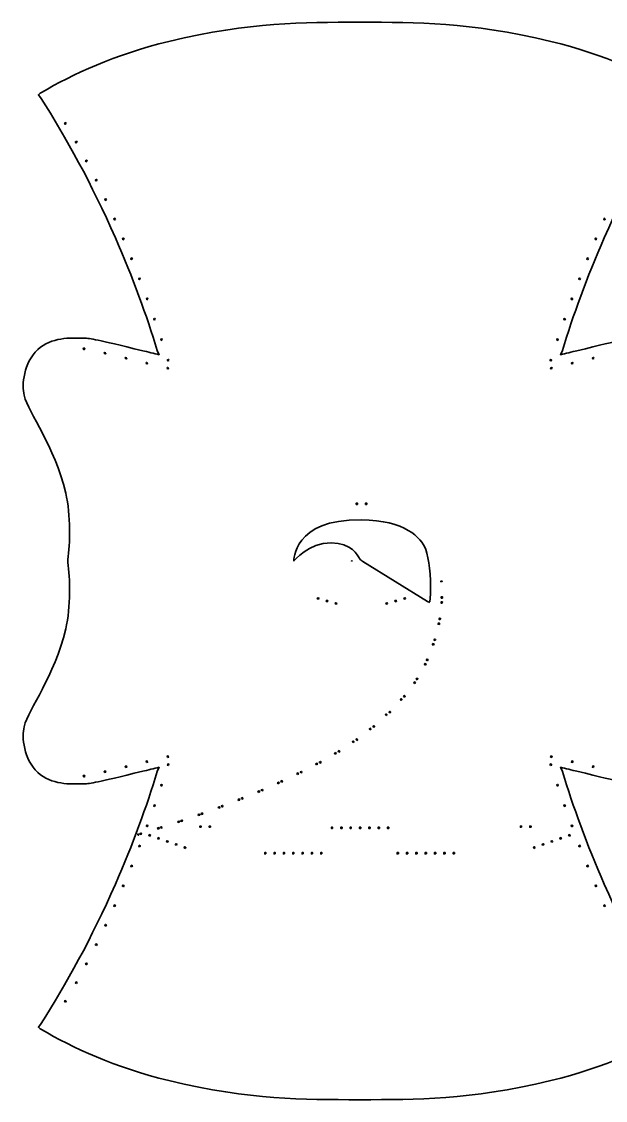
# Model space of a CAD drawing. Header units: millimetres. Extents: x -71 to 1018, y -417 to 55.
# Drawn here: x 507.8 to 761.4, y -413.5 to 55 of the extents above; entities that cross this region are included whole.
import ezdxf

# ---------------------------------------------------------------- set-up
doc = ezdxf.new("R2010")
doc.units = ezdxf.units.MM
doc.header["$MEASUREMENT"] = 0
doc.layers.add('縫線連接點', color=7, linetype='Continuous', lineweight=0)

# ---------------------------------------------------------------- blocks, each defined once
blk = doc.blocks.new('Block_17')
at = {"layer": '縫線連接點', "color": 18, "lineweight": 35, "true_color": 0x000000}
blk.add_lwpolyline([(558.36, -298.31), (558.21, -297.81), (558.46, -297.73), (558.61, -298.24)], close=True, dxfattribs=at)
blk = doc.blocks.new('Block_18')
at = {"layer": '縫線連接點', "color": 18, "lineweight": 35, "true_color": 0x000000}
for points in [[(690.52, -197.56), (690.52, -197.56), (689.99, -197.53), (689.99, -197.53), (689.99, -197.53), (690.02, -197.01), (690.02, -197.01), (690.02, -197.01), (690.55, -197.04), (690.55, -197.04), (690.55, -197.04), (690.52, -197.56), (690.52, -197.56)], [(689.24, -206.8), (689.24, -206.8), (688.72, -206.69), (688.72, -206.69), (688.76, -206.52), (688.79, -206.35), (688.83, -206.18), (688.83, -206.18), (689.35, -206.29), (689.35, -206.29), (689.31, -206.46), (689.28, -206.63), (689.24, -206.8)], [(686.75, -215.79), (686.75, -215.79), (686.25, -215.61), (686.25, -215.61), (686.3, -215.45), (686.36, -215.28), (686.41, -215.12), (686.41, -215.12), (686.92, -215.28), (686.92, -215.28), (686.86, -215.45), (686.8, -215.62), (686.75, -215.79)], [(683.21, -224.41), (683.21, -224.41), (682.74, -224.18), (682.74, -224.18), (682.81, -224.02), (682.89, -223.86), (682.96, -223.71), (682.96, -223.71), (683.44, -223.93), (683.44, -223.93), (683.36, -224.09), (683.29, -224.25), (683.21, -224.41)], [(678.52, -232.47), (678.52, -232.47), (678.08, -232.16), (678.08, -232.16), (678.18, -232.02), (678.28, -231.88), (678.38, -231.73), (678.38, -231.73), (678.82, -232.03), (678.82, -232.03), (678.72, -232.17), (678.62, -232.32), (678.52, -232.47)], [(672.71, -239.75), (672.71, -239.75), (672.32, -239.4), (672.32, -239.4), (672.43, -239.27), (672.55, -239.14), (672.67, -239.01), (672.67, -239.01), (673.06, -239.36), (673.06, -239.36), (672.94, -239.49), (672.83, -239.62), (672.71, -239.75)], [(666.16, -246.37), (666.16, -246.37), (665.8, -245.98), (665.8, -245.98), (665.8, -245.98), (666.18, -245.63), (666.18, -245.63), (666.18, -245.63), (666.54, -246.01), (666.54, -246.01), (666.54, -246.01), (666.16, -246.37), (666.16, -246.37)], [(659.18, -252.52), (659.18, -252.52), (658.84, -252.11), (658.84, -252.11), (658.84, -252.11), (659.25, -251.78), (659.25, -251.78), (659.25, -251.78), (659.58, -252.19), (659.58, -252.19), (659.58, -252.19), (659.18, -252.52), (659.18, -252.52)], [(651.74, -258.11), (651.74, -258.11), (651.44, -257.68), (651.44, -257.68), (651.44, -257.68), (651.87, -257.38), (651.87, -257.38), (651.87, -257.38), (652.17, -257.81), (652.17, -257.81), (652.17, -257.81), (651.74, -258.11), (651.74, -258.11)], [(643.92, -263.15), (643.92, -263.15), (643.65, -262.7), (643.65, -262.7), (643.65, -262.7), (644.09, -262.43), (644.09, -262.43), (644.09, -262.43), (644.37, -262.88), (644.37, -262.88), (644.37, -262.88), (643.92, -263.15), (643.92, -263.15)], [(627.56, -272), (627.56, -272), (627.33, -271.53), (627.33, -271.53), (627.33, -271.53), (627.8, -271.29), (627.8, -271.29), (627.8, -271.29), (628.04, -271.77), (628.04, -271.77), (628.04, -271.77), (627.56, -272), (627.56, -272)], [(635.83, -267.75), (635.83, -267.75), (635.58, -267.29), (635.58, -267.29), (635.58, -267.29), (636.05, -267.04), (636.05, -267.04), (636.05, -267.04), (636.3, -267.5), (636.3, -267.5), (636.3, -267.5), (635.83, -267.75), (635.83, -267.75)], [(619.16, -275.97), (619.16, -275.97), (618.94, -275.49), (618.94, -275.49), (618.94, -275.49), (619.42, -275.27), (619.42, -275.27), (619.42, -275.27), (619.63, -275.75), (619.63, -275.75), (619.63, -275.75), (619.16, -275.97), (619.16, -275.97)], [(610.64, -279.71), (610.64, -279.71), (610.44, -279.22), (610.44, -279.22), (610.44, -279.22), (610.92, -279.01), (610.92, -279.01), (610.92, -279.01), (611.13, -279.5), (611.13, -279.5), (611.13, -279.5), (610.64, -279.71), (610.64, -279.71)], [(602.05, -283.25), (602.05, -283.25), (601.85, -282.76), (601.85, -282.76), (601.85, -282.76), (602.34, -282.56), (602.34, -282.56), (602.34, -282.56), (602.54, -283.05), (602.54, -283.05), (602.54, -283.05), (602.05, -283.25), (602.05, -283.25)], [(584.64, -289.79), (584.64, -289.79), (584.47, -289.29), (584.47, -289.29), (584.47, -289.29), (584.96, -289.12), (584.96, -289.12), (584.96, -289.12), (585.14, -289.62), (585.14, -289.62), (585.14, -289.62), (584.64, -289.79), (584.64, -289.79)], [(593.38, -286.61), (593.38, -286.61), (593.19, -286.12), (593.19, -286.12), (593.19, -286.12), (593.69, -285.93), (593.69, -285.93), (593.69, -285.93), (593.87, -286.43), (593.87, -286.43), (593.87, -286.43), (593.38, -286.61), (593.38, -286.61)], [(567, -295.67), (567, -295.67), (566.84, -295.17), (566.84, -295.17), (566.84, -295.17), (567.35, -295.01), (567.35, -295.01), (567.35, -295.01), (567.5, -295.52), (567.5, -295.52), (567.5, -295.52), (567, -295.67), (567, -295.67)], [(575.85, -292.81), (575.85, -292.81), (575.68, -292.31), (575.68, -292.31), (575.68, -292.31), (576.18, -292.14), (576.18, -292.14), (576.18, -292.14), (576.35, -292.64), (576.35, -292.64), (576.35, -292.64), (575.85, -292.81), (575.85, -292.81)]]:
    blk.add_open_spline(points, degree=3, knots=[0, 0, 0, 0, 1, 1, 1, 2, 2, 2, 3, 3, 3, 4, 4, 4, 4], dxfattribs=at)
blk = doc.blocks.new('Block_19')
at = {"layer": '縫線連接點', "color": 18, "lineweight": 35, "true_color": 0x000000}
blk.add_lwpolyline([(689.91, -188.25), (689.89, -187.98), (690.42, -187.94), (690.44, -188.21)], close=True, dxfattribs=at)
blk = doc.blocks.new('Block_16')
at = {"layer": '縫線連接點'}
for name in ['Block_19', 'Block_18', 'Block_17']:
    blk.add_blockref(name, (0, 0), dxfattribs=at)

msp = doc.modelspace()

# ---------------------------------------------------------------- linework, layer by layer
at = {"layer": '縫線連接點', "color": 18, "lineweight": 35, "true_color": 0x000000}
for points in [[(651.34, -179.25), (651.34, -179.24), (651.22, -179.24), (651.1, -179.24), (651.1, -179.25)], [(651.34, -179.24), (651.34, -179.24), (651.22, -179.24), (651.1, -179.24), (651.1, -179.24)], [(685.03, -196.88)], [(561.83, -286.61)]]:
    msp.add_lwpolyline(points, dxfattribs=at)
for points, knots in [([(781.48, -179.9), (780.67, -186.47), (780.14, -199.04), (782.46, -208.75), (787.46, -229.76), (798.44, -242.93), (800.52, -251.18), (801.64, -255.64), (800.77, -265.34), (794.59, -271.09), (788.81, -276.46), (780.35, -276.18), (774.53, -275.99), (771.56, -275.89), (769.68, -275.51), (749.03, -270.55), (746.92, -270.04), (743.98, -269.33), (741.91, -268.83), (741.91, -268.83), (742.69, -270.68), (742.69, -270.68), (747.33, -285.76), (753.26, -302.21), (760.89, -319.58), (771.17, -342.99), (782.4, -363.18), (793.14, -380.12), (793.14, -380.12), (794.3, -381.66), (794.3, -381.66), (794.3, -381.66), (794.09, -381.86), (794.09, -381.86), (793.74, -382.19), (793.36, -382.48), (792.94, -382.72), (779.73, -390.39), (761.12, -399.24), (737.66, -404.81), (701.22, -413.46), (680.19, -413.13), (654.8, -413.13), (654.8, -413.13), (654.6, -413.13), (654.6, -413.13), (629.21, -413.13), (608.17, -413.46), (571.73, -404.81), (548.27, -399.24), (529.66, -390.39), (516.45, -382.72), (516.04, -382.48), (515.65, -382.19), (515.31, -381.86), (515.31, -381.86), (515.1, -381.66), (515.1, -381.66), (515.1, -381.66), (516.25, -380.12), (516.25, -380.12), (526.99, -363.18), (538.22, -342.99), (548.51, -319.58), (556.13, -302.21), (562.06, -285.76), (566.7, -270.68), (566.7, -270.68), (567.49, -268.83), (567.49, -268.83), (565.41, -269.33), (562.47, -270.04), (560.36, -270.55), (539.71, -275.51), (537.84, -275.89), (534.86, -275.99), (529.04, -276.18), (520.58, -276.46), (514.8, -271.09), (508.62, -265.34), (507.75, -255.64), (508.88, -251.18), (510.95, -242.93), (521.94, -229.76), (526.94, -208.75), (529.25, -199.04), (528.72, -186.47), (527.92, -179.9), (527.92, -179.9), (527.92, -178.59), (527.92, -178.59), (528.72, -172.02), (529.25, -159.45), (526.94, -149.74), (521.94, -128.73), (510.95, -115.56), (508.88, -107.31), (507.75, -102.84), (508.62, -93.14), (514.8, -87.4), (520.58, -82.03), (529.04, -82.31), (534.86, -82.5), (537.84, -82.6), (539.71, -82.97), (560.36, -87.94), (562.47, -88.45), (565.41, -89.15), (567.49, -89.66), (567.49, -89.66), (566.7, -87.81), (566.7, -87.81), (562.06, -72.73), (556.13, -56.27), (548.51, -38.91), (538.22, -15.49), (526.99, 4.69), (516.25, 21.64), (516.25, 21.64), (515.1, 23.18), (515.1, 23.18), (515.1, 23.18), (515.31, 23.37), (515.31, 23.37), (515.65, 23.7), (516.04, 23.99), (516.45, 24.23), (529.66, 31.9), (548.27, 40.75), (571.73, 46.32), (608.17, 54.97), (629.21, 54.65), (654.6, 54.65), (654.6, 54.65), (654.8, 54.65), (654.8, 54.65), (680.19, 54.65), (701.22, 54.97), (737.66, 46.32), (761.12, 40.75), (779.73, 31.9), (792.94, 24.23), (793.36, 23.99), (793.74, 23.7), (794.09, 23.37), (794.09, 23.37), (794.3, 23.18), (794.3, 23.18), (794.3, 23.18), (793.14, 21.64), (793.14, 21.64), (782.4, 4.69), (771.17, -15.49), (760.89, -38.91), (753.26, -56.27), (747.33, -72.73), (742.69, -87.81), (742.69, -87.81), (741.91, -89.66), (741.91, -89.66), (743.98, -89.15), (746.92, -88.45), (749.03, -87.94), (769.68, -82.97), (771.56, -82.6), (774.53, -82.5), (780.35, -82.31), (788.81, -82.03), (794.59, -87.4), (800.77, -93.14), (801.64, -102.84), (800.52, -107.31), (798.44, -115.56), (787.46, -128.73), (782.46, -149.74), (780.14, -159.45), (780.67, -172.02), (781.48, -178.59), (781.48, -178.59), (781.48, -179.9), (781.48, -179.9)], [0, 0, 0, 0, 1, 1, 1, 2, 2, 2, 3, 3, 3, 4, 4, 4, 5, 5, 5, 6, 6, 6, 7, 7, 7, 8, 8, 8, 9, 9, 9, 10, 10, 10, 11, 11, 11, 12, 12, 12, 13, 13, 13, 14, 14, 14, 15, 15, 15, 16, 16, 16, 17, 17, 17, 18, 18, 18, 19, 19, 19, 20, 20, 20, 21, 21, 21, 22, 22, 22, 23, 23, 23, 24, 24, 24, 25, 25, 25, 26, 26, 26, 27, 27, 27, 28, 28, 28, 29, 29, 29, 30, 30, 30, 31, 31, 31, 32, 32, 32, 33, 33, 33, 34, 34, 34, 35, 35, 35, 36, 36, 36, 37, 37, 37, 38, 38, 38, 39, 39, 39, 40, 40, 40, 41, 41, 41, 42, 42, 42, 43, 43, 43, 44, 44, 44, 45, 45, 45, 46, 46, 46, 47, 47, 47, 48, 48, 48, 49, 49, 49, 50, 50, 50, 51, 51, 51, 52, 52, 52, 53, 53, 53, 54, 54, 54, 55, 55, 55, 56, 56, 56, 57, 57, 57, 58, 58, 58, 59, 59, 59, 60, 60, 60, 60]), ([(527.15, 10.67), (527.15, 10.67), (526.69, 10.4), (526.69, 10.4), (526.69, 10.4), (526.42, 10.85), (526.42, 10.85), (526.42, 10.85), (526.87, 11.13), (526.87, 11.13), (526.87, 11.13), (527.15, 10.67), (527.15, 10.67)], [0, 0, 0, 0, 1, 1, 1, 2, 2, 2, 3, 3, 3, 4, 4, 4, 4]), ([(531.84, 2.56), (531.84, 2.56), (531.38, 2.3), (531.38, 2.3), (531.38, 2.3), (531.12, 2.76), (531.12, 2.76), (531.12, 2.76), (531.58, 3.02), (531.58, 3.02), (531.58, 3.02), (531.84, 2.56), (531.84, 2.56)], [0, 0, 0, 0, 1, 1, 1, 2, 2, 2, 3, 3, 3, 4, 4, 4, 4]), ([(536.3, -5.67), (536.3, -5.67), (535.83, -5.92), (535.83, -5.92), (535.83, -5.92), (535.58, -5.45), (535.58, -5.45), (535.58, -5.45), (536.05, -5.2), (536.05, -5.2), (536.05, -5.2), (536.3, -5.67), (536.3, -5.67)], [0, 0, 0, 0, 1, 1, 1, 2, 2, 2, 3, 3, 3, 4, 4, 4, 4]), ([(540.55, -14), (540.55, -14), (540.08, -14.24), (540.08, -14.24), (540.08, -14.24), (539.84, -13.77), (539.84, -13.77), (539.84, -13.77), (540.32, -13.53), (540.32, -13.53), (540.32, -13.53), (540.55, -14), (540.55, -14)], [0, 0, 0, 0, 1, 1, 1, 2, 2, 2, 3, 3, 3, 4, 4, 4, 4]), ([(544.63, -22.43), (544.63, -22.43), (544.15, -22.66), (544.15, -22.66), (544.15, -22.66), (543.92, -22.18), (543.92, -22.18), (543.92, -22.18), (544.4, -21.95), (544.4, -21.95), (544.4, -21.95), (544.63, -22.43), (544.63, -22.43)], [0, 0, 0, 0, 1, 1, 1, 2, 2, 2, 3, 3, 3, 4, 4, 4, 4]), ([(548.53, -30.94), (548.53, -30.94), (548.05, -31.16), (548.05, -31.16), (548.05, -31.16), (547.83, -30.68), (547.83, -30.68), (547.83, -30.68), (548.31, -30.46), (548.31, -30.46), (548.31, -30.46), (548.53, -30.94), (548.53, -30.94)], [0, 0, 0, 0, 1, 1, 1, 2, 2, 2, 3, 3, 3, 4, 4, 4, 4]), ([(761.32, -30.68), (761.32, -30.68), (761.1, -31.16), (761.1, -31.16), (761.1, -31.16), (760.62, -30.94), (760.62, -30.94), (760.62, -30.94), (760.83, -30.46), (760.83, -30.46), (760.83, -30.46), (761.32, -30.68), (761.32, -30.68)], [0, 0, 0, 0, 1, 1, 1, 2, 2, 2, 3, 3, 3, 4, 4, 4, 4]), ([(552.28, -39.52), (552.28, -39.52), (551.79, -39.73), (551.79, -39.73), (551.79, -39.73), (551.58, -39.24), (551.58, -39.24), (551.58, -39.24), (552.07, -39.03), (552.07, -39.03), (552.07, -39.03), (552.28, -39.52), (552.28, -39.52)], [0, 0, 0, 0, 1, 1, 1, 2, 2, 2, 3, 3, 3, 4, 4, 4, 4]), ([(757.56, -39.24), (757.56, -39.24), (757.36, -39.73), (757.36, -39.73), (757.36, -39.73), (756.87, -39.52), (756.87, -39.52), (756.87, -39.52), (757.08, -39.03), (757.08, -39.03), (757.08, -39.03), (757.56, -39.24), (757.56, -39.24)], [0, 0, 0, 0, 1, 1, 1, 2, 2, 2, 3, 3, 3, 4, 4, 4, 4]), ([(555.88, -48.16), (555.88, -48.16), (555.39, -48.36), (555.39, -48.36), (555.39, -48.36), (555.19, -47.87), (555.19, -47.87), (555.19, -47.87), (555.68, -47.67), (555.68, -47.67), (555.68, -47.67), (555.88, -48.16), (555.88, -48.16)], [0, 0, 0, 0, 1, 1, 1, 2, 2, 2, 3, 3, 3, 4, 4, 4, 4]), ([(753.96, -47.87), (753.96, -47.87), (753.76, -48.36), (753.76, -48.36), (753.76, -48.36), (753.27, -48.16), (753.27, -48.16), (753.27, -48.16), (753.47, -47.67), (753.47, -47.67), (753.47, -47.67), (753.96, -47.87), (753.96, -47.87)], [0, 0, 0, 0, 1, 1, 1, 2, 2, 2, 3, 3, 3, 4, 4, 4, 4]), ([(559.34, -56.86), (559.34, -56.86), (558.84, -57.05), (558.84, -57.05), (558.84, -57.05), (558.65, -56.56), (558.65, -56.56), (558.65, -56.56), (559.14, -56.37), (559.14, -56.37), (559.14, -56.37), (559.34, -56.86), (559.34, -56.86)], [0, 0, 0, 0, 1, 1, 1, 2, 2, 2, 3, 3, 3, 4, 4, 4, 4]), ([(750.49, -56.56), (750.49, -56.56), (750.3, -57.05), (750.3, -57.05), (750.3, -57.05), (749.81, -56.86), (749.81, -56.86), (749.81, -56.86), (750, -56.37), (750, -56.37), (750, -56.37), (750.49, -56.56), (750.49, -56.56)], [0, 0, 0, 0, 1, 1, 1, 2, 2, 2, 3, 3, 3, 4, 4, 4, 4]), ([(562.66, -65.61), (562.66, -65.61), (562.17, -65.8), (562.17, -65.8), (562.17, -65.8), (561.98, -65.3), (561.98, -65.3), (561.98, -65.3), (562.48, -65.12), (562.48, -65.12), (562.48, -65.12), (562.66, -65.61), (562.66, -65.61)], [0, 0, 0, 0, 1, 1, 1, 2, 2, 2, 3, 3, 3, 4, 4, 4, 4]), ([(747.16, -65.3), (747.16, -65.3), (746.98, -65.8), (746.98, -65.8), (746.98, -65.8), (746.48, -65.61), (746.48, -65.61), (746.48, -65.61), (746.67, -65.12), (746.67, -65.12), (746.67, -65.12), (747.16, -65.3), (747.16, -65.3)], [0, 0, 0, 0, 1, 1, 1, 2, 2, 2, 3, 3, 3, 4, 4, 4, 4]), ([(565.85, -74.42), (565.85, -74.42), (565.35, -74.59), (565.35, -74.59), (565.35, -74.59), (565.18, -74.09), (565.18, -74.09), (565.18, -74.09), (565.68, -73.92), (565.68, -73.92), (565.68, -73.92), (565.85, -74.42), (565.85, -74.42)], [0, 0, 0, 0, 1, 1, 1, 2, 2, 2, 3, 3, 3, 4, 4, 4, 4]), ([(743.97, -74.09), (743.97, -74.09), (743.79, -74.59), (743.79, -74.59), (743.79, -74.59), (743.29, -74.42), (743.29, -74.42), (743.29, -74.42), (743.47, -73.92), (743.47, -73.92), (743.47, -73.92), (743.97, -74.09), (743.97, -74.09)], [0, 0, 0, 0, 1, 1, 1, 2, 2, 2, 3, 3, 3, 4, 4, 4, 4]), ([(568.9, -83.27), (568.9, -83.27), (568.4, -83.44), (568.4, -83.44), (568.4, -83.44), (568.23, -82.94), (568.23, -82.94), (568.23, -82.94), (568.74, -82.78), (568.74, -82.78), (568.74, -82.78), (568.9, -83.27), (568.9, -83.27)], [0, 0, 0, 0, 1, 1, 1, 2, 2, 2, 3, 3, 3, 4, 4, 4, 4]), ([(740.91, -82.94), (740.91, -82.94), (740.74, -83.44), (740.74, -83.44), (740.74, -83.44), (740.24, -83.27), (740.24, -83.27), (740.24, -83.27), (740.41, -82.77), (740.41, -82.77), (740.41, -82.77), (740.91, -82.94), (740.91, -82.94)], [0, 0, 0, 0, 1, 1, 1, 2, 2, 2, 3, 3, 3, 4, 4, 4, 4]), ([(535.18, -86.88), (535.18, -86.88), (535.09, -87.4), (535.09, -87.4), (534.91, -87.37), (534.74, -87.34), (534.58, -87.32), (534.58, -87.32), (534.66, -86.79), (534.66, -86.79), (534.83, -86.82), (535, -86.85), (535.18, -86.88)], [0, 0, 0, 0, 1, 1, 1, 2, 2, 2, 3, 3, 3, 4, 4, 4, 4]), ([(544.33, -88.81), (544.33, -88.81), (544.21, -89.33), (544.21, -89.33), (544.21, -89.33), (543.69, -89.21), (543.69, -89.21), (543.69, -89.21), (543.81, -88.7), (543.81, -88.7), (543.81, -88.7), (544.33, -88.81), (544.33, -88.81)], [0, 0, 0, 0, 1, 1, 1, 2, 2, 2, 3, 3, 3, 4, 4, 4, 4]), ([(553.42, -90.96), (553.42, -90.96), (553.29, -91.47), (553.29, -91.47), (553.29, -91.47), (552.78, -91.35), (552.78, -91.35), (552.78, -91.35), (552.9, -90.83), (552.9, -90.83), (552.9, -90.83), (553.42, -90.96), (553.42, -90.96)], [0, 0, 0, 0, 1, 1, 1, 2, 2, 2, 3, 3, 3, 4, 4, 4, 4]), ([(562.5, -93.13), (562.5, -93.13), (562.38, -93.65), (562.38, -93.65), (562.38, -93.65), (561.86, -93.53), (561.86, -93.53), (561.86, -93.53), (561.99, -93.01), (561.99, -93.01), (561.99, -93.01), (562.5, -93.13), (562.5, -93.13)], [0, 0, 0, 0, 1, 1, 1, 2, 2, 2, 3, 3, 3, 4, 4, 4, 4]), ([(571.79, -92.21), (571.79, -92.21), (571.28, -92.36), (571.28, -92.36), (571.28, -92.36), (571.12, -91.85), (571.12, -91.85), (571.12, -91.85), (571.63, -91.7), (571.63, -91.7), (571.63, -91.7), (571.79, -92.21), (571.79, -92.21)], [0, 0, 0, 0, 1, 1, 1, 2, 2, 2, 3, 3, 3, 4, 4, 4, 4]), ([(738.02, -91.85), (737.92, -92.19), (737.87, -92.36), (737.87, -92.36), (737.87, -92.36), (737.36, -92.21), (737.36, -92.21), (737.36, -92.21), (737.41, -92.04), (737.52, -91.69), (737.52, -91.69), (738.02, -91.85), (738.02, -91.85)], [0, 0, 0, 0, 1, 1, 1, 2, 2, 2, 3, 3, 3, 4, 4, 4, 4]), ([(747.26, -93.53), (747.26, -93.53), (746.77, -93.65), (746.77, -93.65), (746.77, -93.65), (746.64, -93.13), (746.64, -93.13), (746.64, -93.13), (747.16, -93.01), (747.16, -93.01), (747.16, -93.01), (747.26, -93.53), (747.26, -93.53)], [0, 0, 0, 0, 1, 1, 1, 2, 2, 2, 3, 3, 3, 4, 4, 4, 4]), ([(756.37, -91.35), (756.37, -91.35), (755.85, -91.47), (755.85, -91.47), (755.85, -91.47), (755.73, -90.96), (755.73, -90.96), (755.73, -90.96), (756.24, -90.83), (756.24, -90.83), (756.24, -90.83), (756.37, -91.35), (756.37, -91.35)], [0, 0, 0, 0, 1, 1, 1, 2, 2, 2, 3, 3, 3, 4, 4, 4, 4]), ([(571.6, -95.32), (571.6, -95.32), (571.47, -95.84), (571.47, -95.84), (571.47, -95.84), (570.96, -95.71), (570.96, -95.71), (570.96, -95.71), (571.08, -95.2), (571.08, -95.2), (571.08, -95.2), (571.6, -95.32), (571.6, -95.32)], [0, 0, 0, 0, 1, 1, 1, 2, 2, 2, 3, 3, 3, 4, 4, 4, 4]), ([(738.19, -95.71), (738.19, -95.71), (737.67, -95.84), (737.67, -95.84), (737.67, -95.84), (737.55, -95.32), (737.55, -95.32), (737.55, -95.32), (738.06, -95.2), (738.06, -95.2), (738.06, -95.2), (738.19, -95.71), (738.19, -95.71)], [0, 0, 0, 0, 1, 1, 1, 2, 2, 2, 3, 3, 3, 4, 4, 4, 4]), ([(653.65, -154.64), (653.65, -154.64), (653.12, -154.64), (653.12, -154.64), (653.12, -154.64), (653.12, -154.11), (653.12, -154.11), (653.12, -154.11), (653.65, -154.11), (653.65, -154.11), (653.65, -154.11), (653.65, -154.64), (653.65, -154.64)], [0, 0, 0, 0, 1, 1, 1, 2, 2, 2, 3, 3, 3, 4, 4, 4, 4]), ([(657.71, -154.64), (657.71, -154.64), (657.18, -154.64), (657.18, -154.64), (657.18, -154.64), (657.18, -154.11), (657.18, -154.11), (657.18, -154.11), (657.71, -154.11), (657.71, -154.11), (657.71, -154.11), (657.71, -154.64), (657.71, -154.64)], [0, 0, 0, 0, 1, 1, 1, 2, 2, 2, 3, 3, 3, 4, 4, 4, 4]), ([(685.12, -196.94), (685.95, -188.15), (684.94, -180.83), (683.87, -175.87), (683.87, -175.87), (683.35, -174.22), (683.35, -174.22), (681.11, -169.02), (674.54, -161.61), (655.28, -161.36), (625.52, -160.99), (626.06, -179.24), (626.06, -179.24), (626.06, -179.24), (632.53, -171.3), (642.22, -171.34), (651.05, -171.37), (653.99, -177.04), (654.41, -177.94), (654.45, -178.03), (654.5, -178.11), (654.56, -178.19), (654.56, -178.19), (654.56, -178.19), (654.56, -178.19), (654.96, -178.7), (655.45, -179.14), (656, -179.48), (656, -179.48), (684.11, -196.82), (684.11, -196.82), (684.11, -196.82), (685.09, -197.33), (685.09, -197.33)], [0, 0, 0, 0, 1, 1, 1, 2, 2, 2, 3, 3, 3, 4, 4, 4, 5, 5, 5, 6, 6, 6, 7, 7, 7, 8, 8, 8, 9, 9, 9, 10, 10, 10, 11, 11, 11, 11]), ([(636.74, -195.87), (636.74, -195.87), (636.23, -195.72), (636.23, -195.72), (636.23, -195.72), (636.38, -195.21), (636.38, -195.21), (636.38, -195.21), (636.89, -195.36), (636.89, -195.36), (636.89, -195.36), (636.74, -195.87), (636.74, -195.87)], [0, 0, 0, 0, 1, 1, 1, 2, 2, 2, 3, 3, 3, 4, 4, 4, 4]), ([(640.65, -196.96), (640.65, -196.96), (640.14, -196.81), (640.14, -196.81), (640.14, -196.81), (640.28, -196.3), (640.28, -196.3), (640.28, -196.3), (640.79, -196.45), (640.79, -196.45), (640.79, -196.45), (640.65, -196.96), (640.65, -196.96)], [0, 0, 0, 0, 1, 1, 1, 2, 2, 2, 3, 3, 3, 4, 4, 4, 4]), ([(670.08, -196.96), (670.08, -196.96), (669.94, -196.45), (669.94, -196.45), (669.94, -196.45), (670.45, -196.3), (670.45, -196.3), (670.45, -196.3), (670.59, -196.81), (670.59, -196.81), (670.59, -196.81), (670.08, -196.96), (670.08, -196.96)], [0, 0, 0, 0, 1, 1, 1, 2, 2, 2, 3, 3, 3, 4, 4, 4, 4]), ([(673.99, -195.87), (673.99, -195.87), (673.85, -195.36), (673.85, -195.36), (673.85, -195.36), (674.36, -195.21), (674.36, -195.21), (674.36, -195.21), (674.5, -195.72), (674.5, -195.72), (674.5, -195.72), (673.99, -195.87), (673.99, -195.87)], [0, 0, 0, 0, 1, 1, 1, 2, 2, 2, 3, 3, 3, 4, 4, 4, 4]), ([(690.6, -195.34), (690.6, -195.34), (690.08, -195.32), (690.08, -195.32), (690.08, -195.32), (690.09, -194.8), (690.09, -194.8), (690.09, -194.8), (690.62, -194.81), (690.62, -194.81), (690.62, -194.81), (690.6, -195.34), (690.6, -195.34)], [0, 0, 0, 0, 1, 1, 1, 2, 2, 2, 3, 3, 3, 4, 4, 4, 4]), ([(644.56, -198.05), (644.56, -198.05), (644.05, -197.9), (644.05, -197.9), (644.05, -197.9), (644.19, -197.39), (644.19, -197.39), (644.19, -197.39), (644.7, -197.54), (644.7, -197.54), (644.7, -197.54), (644.56, -198.05), (644.56, -198.05)], [0, 0, 0, 0, 1, 1, 1, 2, 2, 2, 3, 3, 3, 4, 4, 4, 4]), ([(666.17, -198.05), (666.17, -198.05), (666.03, -197.54), (666.03, -197.54), (666.03, -197.54), (666.54, -197.39), (666.54, -197.39), (666.54, -197.39), (666.68, -197.9), (666.68, -197.9), (666.68, -197.9), (666.17, -198.05), (666.17, -198.05)], [0, 0, 0, 0, 1, 1, 1, 2, 2, 2, 3, 3, 3, 4, 4, 4, 4]), ([(689.66, -204.67), (689.66, -204.67), (689.14, -204.58), (689.14, -204.58), (689.17, -204.41), (689.2, -204.23), (689.23, -204.06), (689.23, -204.06), (689.75, -204.15), (689.75, -204.15), (689.72, -204.32), (689.69, -204.5), (689.66, -204.67)], [0, 0, 0, 0, 1, 1, 1, 2, 2, 2, 3, 3, 3, 4, 4, 4, 4]), ([(687.45, -213.79), (687.45, -213.79), (686.94, -213.63), (686.94, -213.63), (686.94, -213.63), (687.1, -213.13), (687.1, -213.13), (687.1, -213.13), (687.61, -213.28), (687.61, -213.28), (687.61, -213.28), (687.45, -213.79), (687.45, -213.79)], [0, 0, 0, 0, 1, 1, 1, 2, 2, 2, 3, 3, 3, 4, 4, 4, 4]), ([(684.1, -222.55), (684.1, -222.55), (683.62, -222.33), (683.62, -222.33), (683.69, -222.17), (683.76, -222.01), (683.84, -221.85), (683.84, -221.85), (684.32, -222.06), (684.32, -222.06), (684.25, -222.22), (684.17, -222.39), (684.1, -222.55)], [0, 0, 0, 0, 1, 1, 1, 2, 2, 2, 3, 3, 3, 4, 4, 4, 4]), ([(679.64, -230.79), (679.64, -230.79), (679.19, -230.51), (679.19, -230.51), (679.29, -230.36), (679.38, -230.21), (679.47, -230.06), (679.47, -230.06), (679.92, -230.34), (679.92, -230.34), (679.83, -230.49), (679.73, -230.64), (679.64, -230.79)], [0, 0, 0, 0, 1, 1, 1, 2, 2, 2, 3, 3, 3, 4, 4, 4, 4]), ([(674.1, -238.36), (674.1, -238.36), (673.69, -238.02), (673.69, -238.02), (673.81, -237.88), (673.92, -237.75), (674.03, -237.61), (674.03, -237.61), (674.44, -237.95), (674.44, -237.95), (674.33, -238.09), (674.21, -238.22), (674.1, -238.36)], [0, 0, 0, 0, 1, 1, 1, 2, 2, 2, 3, 3, 3, 4, 4, 4, 4]), ([(667.71, -245.21), (667.71, -245.21), (667.34, -244.83), (667.34, -244.83), (667.34, -244.83), (667.72, -244.47), (667.72, -244.47), (667.72, -244.47), (668.09, -244.84), (668.09, -244.84), (668.09, -244.84), (667.71, -245.21), (667.71, -245.21)], [0, 0, 0, 0, 1, 1, 1, 2, 2, 2, 3, 3, 3, 4, 4, 4, 4]), ([(660.76, -251.48), (660.76, -251.48), (660.42, -251.08), (660.42, -251.08), (660.42, -251.08), (660.83, -250.74), (660.83, -250.74), (660.83, -250.74), (661.17, -251.14), (661.17, -251.14), (661.17, -251.14), (660.76, -251.48), (660.76, -251.48)], [0, 0, 0, 0, 1, 1, 1, 2, 2, 2, 3, 3, 3, 4, 4, 4, 4]), ([(653.33, -257.18), (653.33, -257.18), (653.02, -256.75), (653.02, -256.75), (653.02, -256.75), (653.45, -256.44), (653.45, -256.44), (653.45, -256.44), (653.76, -256.87), (653.76, -256.87), (653.76, -256.87), (653.33, -257.18), (653.33, -257.18)], [0, 0, 0, 0, 1, 1, 1, 2, 2, 2, 3, 3, 3, 4, 4, 4, 4]), ([(645.5, -262.31), (645.5, -262.31), (645.22, -261.86), (645.22, -261.86), (645.22, -261.86), (645.68, -261.58), (645.68, -261.58), (645.68, -261.58), (645.95, -262.03), (645.95, -262.03), (645.95, -262.03), (645.5, -262.31), (645.5, -262.31)], [0, 0, 0, 0, 1, 1, 1, 2, 2, 2, 3, 3, 3, 4, 4, 4, 4]), ([(561.99, -266.71), (561.99, -266.71), (561.86, -266.2), (561.86, -266.2), (561.86, -266.2), (562.38, -266.07), (562.38, -266.07), (562.38, -266.07), (562.5, -266.59), (562.5, -266.59), (562.5, -266.59), (561.99, -266.71), (561.99, -266.71)], [0, 0, 0, 0, 1, 1, 1, 2, 2, 2, 3, 3, 3, 4, 4, 4, 4]), ([(571.08, -264.52), (571.08, -264.52), (570.96, -264.01), (570.96, -264.01), (570.96, -264.01), (571.47, -263.88), (571.47, -263.88), (571.47, -263.88), (571.6, -264.4), (571.6, -264.4), (571.6, -264.4), (571.08, -264.52), (571.08, -264.52)], [0, 0, 0, 0, 1, 1, 1, 2, 2, 2, 3, 3, 3, 4, 4, 4, 4]), ([(637.39, -266.98), (637.39, -266.98), (637.14, -266.52), (637.14, -266.52), (637.14, -266.52), (637.6, -266.26), (637.6, -266.26), (637.6, -266.26), (637.86, -266.73), (637.86, -266.73), (637.86, -266.73), (637.39, -266.98), (637.39, -266.98)], [0, 0, 0, 0, 1, 1, 1, 2, 2, 2, 3, 3, 3, 4, 4, 4, 4]), ([(738.06, -264.52), (738.06, -264.52), (737.55, -264.4), (737.55, -264.4), (737.55, -264.4), (737.67, -263.88), (737.67, -263.88), (737.67, -263.88), (738.19, -264.01), (738.19, -264.01), (738.19, -264.01), (738.06, -264.52), (738.06, -264.52)], [0, 0, 0, 0, 1, 1, 1, 2, 2, 2, 3, 3, 3, 4, 4, 4, 4]), ([(747.16, -266.71), (747.16, -266.71), (746.64, -266.59), (746.64, -266.59), (746.64, -266.59), (746.77, -266.07), (746.77, -266.07), (746.77, -266.07), (747.26, -266.19), (747.26, -266.19), (747.26, -266.19), (747.16, -266.71), (747.16, -266.71)], [0, 0, 0, 0, 1, 1, 1, 2, 2, 2, 3, 3, 3, 4, 4, 4, 4]), ([(543.81, -271.03), (543.81, -271.03), (543.69, -270.51), (543.69, -270.51), (543.69, -270.51), (544.21, -270.39), (544.21, -270.39), (544.21, -270.39), (544.33, -270.91), (544.33, -270.91), (544.33, -270.91), (543.81, -271.03), (543.81, -271.03)], [0, 0, 0, 0, 1, 1, 1, 2, 2, 2, 3, 3, 3, 4, 4, 4, 4]), ([(552.9, -268.89), (552.9, -268.89), (552.78, -268.37), (552.78, -268.37), (552.78, -268.37), (553.29, -268.25), (553.29, -268.25), (553.29, -268.25), (553.42, -268.76), (553.42, -268.76), (553.42, -268.76), (552.9, -268.89), (552.9, -268.89)], [0, 0, 0, 0, 1, 1, 1, 2, 2, 2, 3, 3, 3, 4, 4, 4, 4]), ([(571.63, -268.03), (571.63, -268.03), (571.12, -267.87), (571.12, -267.87), (571.12, -267.87), (571.28, -267.36), (571.28, -267.36), (571.28, -267.36), (571.79, -267.51), (571.79, -267.51), (571.79, -267.51), (571.63, -268.03), (571.63, -268.03)], [0, 0, 0, 0, 1, 1, 1, 2, 2, 2, 3, 3, 3, 4, 4, 4, 4]), ([(629.09, -271.29), (629.09, -271.29), (628.85, -270.81), (628.85, -270.81), (628.85, -270.81), (629.33, -270.58), (629.33, -270.58), (629.33, -270.58), (629.56, -271.05), (629.56, -271.05), (629.56, -271.05), (629.09, -271.29), (629.09, -271.29)], [0, 0, 0, 0, 1, 1, 1, 2, 2, 2, 3, 3, 3, 4, 4, 4, 4]), ([(737.52, -268.03), (737.41, -267.69), (737.36, -267.51), (737.36, -267.51), (737.36, -267.51), (737.87, -267.36), (737.87, -267.36), (737.87, -267.36), (737.92, -267.53), (738.02, -267.87), (738.02, -267.87), (737.52, -268.03), (737.52, -268.03)], [0, 0, 0, 0, 1, 1, 1, 2, 2, 2, 3, 3, 3, 4, 4, 4, 4]), ([(756.24, -268.89), (756.24, -268.89), (755.73, -268.76), (755.73, -268.76), (755.73, -268.76), (755.85, -268.25), (755.85, -268.25), (755.85, -268.25), (756.37, -268.37), (756.37, -268.37), (756.37, -268.37), (756.24, -268.89), (756.24, -268.89)], [0, 0, 0, 0, 1, 1, 1, 2, 2, 2, 3, 3, 3, 4, 4, 4, 4]), ([(534.66, -272.93), (534.66, -272.93), (534.58, -272.41), (534.58, -272.41), (534.74, -272.38), (534.91, -272.35), (535.09, -272.32), (535.09, -272.32), (535.18, -272.84), (535.18, -272.84), (535, -272.87), (534.83, -272.9), (534.66, -272.93)], [0, 0, 0, 0, 1, 1, 1, 2, 2, 2, 3, 3, 3, 4, 4, 4, 4]), ([(568.74, -276.94), (568.74, -276.94), (568.23, -276.78), (568.23, -276.78), (568.23, -276.78), (568.4, -276.28), (568.4, -276.28), (568.4, -276.28), (568.9, -276.45), (568.9, -276.45), (568.9, -276.45), (568.74, -276.94), (568.74, -276.94)], [0, 0, 0, 0, 1, 1, 1, 2, 2, 2, 3, 3, 3, 4, 4, 4, 4]), ([(620.64, -275.31), (620.64, -275.31), (620.42, -274.82), (620.42, -274.82), (620.42, -274.82), (620.9, -274.6), (620.9, -274.6), (620.9, -274.6), (621.12, -275.09), (621.12, -275.09), (621.12, -275.09), (620.64, -275.31), (620.64, -275.31)], [0, 0, 0, 0, 1, 1, 1, 2, 2, 2, 3, 3, 3, 4, 4, 4, 4]), ([(740.41, -276.95), (740.41, -276.95), (740.24, -276.45), (740.24, -276.45), (740.24, -276.45), (740.74, -276.28), (740.74, -276.28), (740.74, -276.28), (740.91, -276.78), (740.91, -276.78), (740.91, -276.78), (740.41, -276.95), (740.41, -276.95)], [0, 0, 0, 0, 1, 1, 1, 2, 2, 2, 3, 3, 3, 4, 4, 4, 4]), ([(612.09, -279.08), (612.09, -279.08), (611.88, -278.6), (611.88, -278.6), (611.88, -278.6), (612.37, -278.39), (612.37, -278.39), (612.37, -278.39), (612.57, -278.88), (612.57, -278.88), (612.57, -278.88), (612.09, -279.08), (612.09, -279.08)], [0, 0, 0, 0, 1, 1, 1, 2, 2, 2, 3, 3, 3, 4, 4, 4, 4]), ([(565.68, -285.8), (565.68, -285.8), (565.18, -285.63), (565.18, -285.63), (565.18, -285.63), (565.35, -285.13), (565.35, -285.13), (565.35, -285.13), (565.85, -285.31), (565.85, -285.31), (565.85, -285.31), (565.68, -285.8), (565.68, -285.8)], [0, 0, 0, 0, 1, 1, 1, 2, 2, 2, 3, 3, 3, 4, 4, 4, 4]), ([(594.74, -286.07), (594.74, -286.07), (594.55, -285.58), (594.55, -285.58), (594.55, -285.58), (595.04, -285.39), (595.04, -285.39), (595.04, -285.39), (595.23, -285.89), (595.23, -285.89), (595.23, -285.89), (594.74, -286.07), (594.74, -286.07)], [0, 0, 0, 0, 1, 1, 1, 2, 2, 2, 3, 3, 3, 4, 4, 4, 4]), ([(603.45, -282.67), (603.45, -282.67), (603.25, -282.17), (603.25, -282.17), (603.25, -282.17), (603.74, -281.98), (603.74, -281.98), (603.74, -281.98), (603.94, -282.47), (603.94, -282.47), (603.94, -282.47), (603.45, -282.67), (603.45, -282.67)], [0, 0, 0, 0, 1, 1, 1, 2, 2, 2, 3, 3, 3, 4, 4, 4, 4]), ([(743.47, -285.8), (743.47, -285.8), (743.29, -285.31), (743.29, -285.31), (743.29, -285.31), (743.79, -285.13), (743.79, -285.13), (743.79, -285.13), (743.97, -285.63), (743.97, -285.63), (743.97, -285.63), (743.47, -285.8), (743.47, -285.8)], [0, 0, 0, 0, 1, 1, 1, 2, 2, 2, 3, 3, 3, 4, 4, 4, 4]), ([(585.96, -289.32), (585.96, -289.32), (585.79, -288.82), (585.79, -288.82), (585.79, -288.82), (586.28, -288.64), (586.28, -288.64), (586.28, -288.64), (586.46, -289.14), (586.46, -289.14), (586.46, -289.14), (585.96, -289.32), (585.96, -289.32)], [0, 0, 0, 0, 1, 1, 1, 2, 2, 2, 3, 3, 3, 4, 4, 4, 4]), ([(562.48, -294.6), (562.48, -294.6), (561.98, -294.42), (561.98, -294.42), (561.98, -294.42), (562.17, -293.92), (562.17, -293.92), (562.17, -293.92), (562.66, -294.11), (562.66, -294.11), (562.66, -294.11), (562.48, -294.6), (562.48, -294.6)], [0, 0, 0, 0, 1, 1, 1, 2, 2, 2, 3, 3, 3, 4, 4, 4, 4]), ([(568.24, -295.3), (568.24, -295.3), (568.08, -294.8), (568.08, -294.8), (568.08, -294.8), (568.58, -294.63), (568.58, -294.63), (568.58, -294.63), (568.74, -295.14), (568.74, -295.14), (568.74, -295.14), (568.24, -295.3), (568.24, -295.3)], [0, 0, 0, 0, 1, 1, 1, 2, 2, 2, 3, 3, 3, 4, 4, 4, 4]), ([(577.13, -292.39), (577.13, -292.39), (576.96, -291.89), (576.96, -291.89), (576.96, -291.89), (577.46, -291.72), (577.46, -291.72), (577.46, -291.72), (577.63, -292.22), (577.63, -292.22), (577.63, -292.22), (577.13, -292.39), (577.13, -292.39)], [0, 0, 0, 0, 1, 1, 1, 2, 2, 2, 3, 3, 3, 4, 4, 4, 4]), ([(585.74, -294.87), (585.74, -294.87), (585.21, -294.87), (585.21, -294.87), (585.21, -294.87), (585.21, -294.34), (585.21, -294.34), (585.21, -294.34), (585.74, -294.34), (585.74, -294.34), (585.74, -294.34), (585.74, -294.87), (585.74, -294.87)], [0, 0, 0, 0, 1, 1, 1, 2, 2, 2, 3, 3, 3, 4, 4, 4, 4]), ([(589.8, -294.87), (589.8, -294.87), (589.27, -294.87), (589.27, -294.87), (589.27, -294.87), (589.27, -294.34), (589.27, -294.34), (589.27, -294.34), (589.8, -294.34), (589.8, -294.34), (589.8, -294.34), (589.8, -294.87), (589.8, -294.87)], [0, 0, 0, 0, 1, 1, 1, 2, 2, 2, 3, 3, 3, 4, 4, 4, 4]), ([(642.89, -295.36), (642.89, -295.36), (642.36, -295.36), (642.36, -295.36), (642.36, -295.36), (642.36, -294.83), (642.36, -294.83), (642.36, -294.83), (642.89, -294.83), (642.89, -294.83), (642.89, -294.83), (642.89, -295.36), (642.89, -295.36)], [0, 0, 0, 0, 1, 1, 1, 2, 2, 2, 3, 3, 3, 4, 4, 4, 4]), ([(646.95, -295.36), (646.95, -295.36), (646.42, -295.36), (646.42, -295.36), (646.42, -295.36), (646.42, -294.83), (646.42, -294.83), (646.42, -294.83), (646.95, -294.83), (646.95, -294.83), (646.95, -294.83), (646.95, -295.36), (646.95, -295.36)], [0, 0, 0, 0, 1, 1, 1, 2, 2, 2, 3, 3, 3, 4, 4, 4, 4]), ([(651, -295.36), (651, -295.36), (650.47, -295.36), (650.47, -295.36), (650.47, -295.36), (650.47, -294.83), (650.47, -294.83), (650.47, -294.83), (651, -294.83), (651, -294.83), (651, -294.83), (651, -295.36), (651, -295.36)], [0, 0, 0, 0, 1, 1, 1, 2, 2, 2, 3, 3, 3, 4, 4, 4, 4]), ([(655.06, -295.36), (655.06, -295.36), (654.53, -295.36), (654.53, -295.36), (654.53, -295.36), (654.53, -294.83), (654.53, -294.83), (654.53, -294.83), (655.06, -294.83), (655.06, -294.83), (655.06, -294.83), (655.06, -295.36), (655.06, -295.36)], [0, 0, 0, 0, 1, 1, 1, 2, 2, 2, 3, 3, 3, 4, 4, 4, 4]), ([(659.12, -295.36), (659.12, -295.36), (658.59, -295.36), (658.59, -295.36), (658.59, -295.36), (658.59, -294.83), (658.59, -294.83), (658.59, -294.83), (659.12, -294.83), (659.12, -294.83), (659.12, -294.83), (659.12, -295.36), (659.12, -295.36)], [0, 0, 0, 0, 1, 1, 1, 2, 2, 2, 3, 3, 3, 4, 4, 4, 4]), ([(663.17, -295.36), (663.17, -295.36), (662.64, -295.36), (662.64, -295.36), (662.64, -295.36), (662.64, -294.83), (662.64, -294.83), (662.64, -294.83), (663.17, -294.83), (663.17, -294.83), (663.17, -294.83), (663.17, -295.36), (663.17, -295.36)], [0, 0, 0, 0, 1, 1, 1, 2, 2, 2, 3, 3, 3, 4, 4, 4, 4]), ([(667.23, -295.36), (667.23, -295.36), (666.7, -295.36), (666.7, -295.36), (666.7, -295.36), (666.7, -294.83), (666.7, -294.83), (666.7, -294.83), (667.23, -294.83), (667.23, -294.83), (667.23, -294.83), (667.23, -295.36), (667.23, -295.36)], [0, 0, 0, 0, 1, 1, 1, 2, 2, 2, 3, 3, 3, 4, 4, 4, 4]), ([(724.99, -294.87), (724.99, -294.87), (724.46, -294.87), (724.46, -294.87), (724.46, -294.87), (724.46, -294.34), (724.46, -294.34), (724.46, -294.34), (724.99, -294.34), (724.99, -294.34), (724.99, -294.34), (724.99, -294.87), (724.99, -294.87)], [0, 0, 0, 0, 1, 1, 1, 2, 2, 2, 3, 3, 3, 4, 4, 4, 4]), ([(729.05, -294.87), (729.05, -294.87), (728.52, -294.87), (728.52, -294.87), (728.52, -294.87), (728.52, -294.34), (728.52, -294.34), (728.52, -294.34), (729.05, -294.34), (729.05, -294.34), (729.05, -294.34), (729.05, -294.87), (729.05, -294.87)], [0, 0, 0, 0, 1, 1, 1, 2, 2, 2, 3, 3, 3, 4, 4, 4, 4]), ([(746.67, -294.6), (746.67, -294.6), (746.48, -294.11), (746.48, -294.11), (746.48, -294.11), (746.98, -293.92), (746.98, -293.92), (746.98, -293.92), (747.16, -294.42), (747.16, -294.42), (747.16, -294.42), (746.67, -294.6), (746.67, -294.6)], [0, 0, 0, 0, 1, 1, 1, 2, 2, 2, 3, 3, 3, 4, 4, 4, 4]), ([(559.3, -298.04), (559.3, -298.04), (559.15, -297.53), (559.15, -297.53), (559.15, -297.53), (559.65, -297.38), (559.65, -297.38), (559.65, -297.38), (559.8, -297.89), (559.8, -297.89), (559.8, -297.89), (559.3, -298.04), (559.3, -298.04)], [0, 0, 0, 0, 1, 1, 1, 2, 2, 2, 3, 3, 3, 4, 4, 4, 4]), ([(563.57, -298.7), (563.57, -298.7), (563.07, -298.53), (563.07, -298.53), (563.07, -298.53), (563.24, -298.03), (563.24, -298.03), (563.24, -298.03), (563.74, -298.2), (563.74, -298.2), (563.74, -298.2), (563.57, -298.7), (563.57, -298.7)], [0, 0, 0, 0, 1, 1, 1, 2, 2, 2, 3, 3, 3, 4, 4, 4, 4]), ([(567.4, -300.03), (567.4, -300.03), (566.9, -299.86), (566.9, -299.86), (566.9, -299.86), (567.07, -299.36), (567.07, -299.36), (567.07, -299.36), (567.57, -299.53), (567.57, -299.53), (567.57, -299.53), (567.4, -300.03), (567.4, -300.03)], [0, 0, 0, 0, 1, 1, 1, 2, 2, 2, 3, 3, 3, 4, 4, 4, 4]), ([(741.75, -300.03), (741.75, -300.03), (741.57, -299.53), (741.57, -299.53), (741.57, -299.53), (742.07, -299.36), (742.07, -299.36), (742.07, -299.36), (742.25, -299.86), (742.25, -299.86), (742.25, -299.86), (741.75, -300.03), (741.75, -300.03)], [0, 0, 0, 0, 1, 1, 1, 2, 2, 2, 3, 3, 3, 4, 4, 4, 4]), ([(745.58, -298.7), (745.58, -298.7), (745.41, -298.2), (745.41, -298.2), (745.41, -298.2), (745.91, -298.03), (745.91, -298.03), (745.91, -298.03), (746.08, -298.53), (746.08, -298.53), (746.08, -298.53), (745.58, -298.7), (745.58, -298.7)], [0, 0, 0, 0, 1, 1, 1, 2, 2, 2, 3, 3, 3, 4, 4, 4, 4]), ([(559.14, -303.35), (559.14, -303.35), (558.65, -303.16), (558.65, -303.16), (558.65, -303.16), (558.84, -302.67), (558.84, -302.67), (558.84, -302.67), (559.34, -302.86), (559.34, -302.86), (559.34, -302.86), (559.14, -303.35), (559.14, -303.35)], [0, 0, 0, 0, 1, 1, 1, 2, 2, 2, 3, 3, 3, 4, 4, 4, 4]), ([(571.23, -301.36), (571.23, -301.36), (570.73, -301.19), (570.73, -301.19), (570.73, -301.19), (570.91, -300.69), (570.91, -300.69), (570.91, -300.69), (571.41, -300.86), (571.41, -300.86), (571.41, -300.86), (571.23, -301.36), (571.23, -301.36)], [0, 0, 0, 0, 1, 1, 1, 2, 2, 2, 3, 3, 3, 4, 4, 4, 4]), ([(575.06, -302.69), (575.06, -302.69), (574.56, -302.52), (574.56, -302.52), (574.56, -302.52), (574.74, -302.02), (574.74, -302.02), (574.74, -302.02), (575.24, -302.19), (575.24, -302.19), (575.24, -302.19), (575.06, -302.69), (575.06, -302.69)], [0, 0, 0, 0, 1, 1, 1, 2, 2, 2, 3, 3, 3, 4, 4, 4, 4]), ([(578.9, -304.02), (578.9, -304.02), (578.4, -303.85), (578.4, -303.85), (578.4, -303.85), (578.57, -303.35), (578.57, -303.35), (578.57, -303.35), (579.07, -303.52), (579.07, -303.52), (579.07, -303.52), (578.9, -304.02), (578.9, -304.02)], [0, 0, 0, 0, 1, 1, 1, 2, 2, 2, 3, 3, 3, 4, 4, 4, 4]), ([(730.25, -304.02), (730.25, -304.02), (730.08, -303.52), (730.08, -303.52), (730.08, -303.52), (730.58, -303.35), (730.58, -303.35), (730.58, -303.35), (730.75, -303.85), (730.75, -303.85), (730.75, -303.85), (730.25, -304.02), (730.25, -304.02)], [0, 0, 0, 0, 1, 1, 1, 2, 2, 2, 3, 3, 3, 4, 4, 4, 4]), ([(734.08, -302.69), (734.08, -302.69), (733.91, -302.19), (733.91, -302.19), (733.91, -302.19), (734.41, -302.02), (734.41, -302.02), (734.41, -302.02), (734.58, -302.52), (734.58, -302.52), (734.58, -302.52), (734.08, -302.69), (734.08, -302.69)], [0, 0, 0, 0, 1, 1, 1, 2, 2, 2, 3, 3, 3, 4, 4, 4, 4]), ([(737.91, -301.36), (737.91, -301.36), (737.74, -300.86), (737.74, -300.86), (737.74, -300.86), (738.24, -300.69), (738.24, -300.69), (738.24, -300.69), (738.41, -301.19), (738.41, -301.19), (738.41, -301.19), (737.91, -301.36), (737.91, -301.36)], [0, 0, 0, 0, 1, 1, 1, 2, 2, 2, 3, 3, 3, 4, 4, 4, 4]), ([(750, -303.35), (750, -303.35), (749.81, -302.86), (749.81, -302.86), (749.81, -302.86), (750.3, -302.67), (750.3, -302.67), (750.3, -302.67), (750.49, -303.16), (750.49, -303.16), (750.49, -303.16), (750, -303.35), (750, -303.35)], [0, 0, 0, 0, 1, 1, 1, 2, 2, 2, 3, 3, 3, 4, 4, 4, 4]), ([(613.91, -306.39), (613.91, -306.39), (613.38, -306.39), (613.38, -306.39), (613.38, -306.39), (613.38, -305.86), (613.38, -305.86), (613.38, -305.86), (613.91, -305.86), (613.91, -305.86), (613.91, -305.86), (613.91, -306.39), (613.91, -306.39)], [0, 0, 0, 0, 1, 1, 1, 2, 2, 2, 3, 3, 3, 4, 4, 4, 4]), ([(617.97, -306.39), (617.97, -306.39), (617.44, -306.39), (617.44, -306.39), (617.44, -306.39), (617.44, -305.86), (617.44, -305.86), (617.44, -305.86), (617.97, -305.86), (617.97, -305.86), (617.97, -305.86), (617.97, -306.39), (617.97, -306.39)], [0, 0, 0, 0, 1, 1, 1, 2, 2, 2, 3, 3, 3, 4, 4, 4, 4]), ([(622.02, -306.39), (622.02, -306.39), (621.49, -306.39), (621.49, -306.39), (621.49, -306.39), (621.49, -305.86), (621.49, -305.86), (621.49, -305.86), (622.02, -305.86), (622.02, -305.86), (622.02, -305.86), (622.02, -306.39), (622.02, -306.39)], [0, 0, 0, 0, 1, 1, 1, 2, 2, 2, 3, 3, 3, 4, 4, 4, 4]), ([(626.08, -306.39), (626.08, -306.39), (625.55, -306.39), (625.55, -306.39), (625.55, -306.39), (625.55, -305.86), (625.55, -305.86), (625.55, -305.86), (626.08, -305.86), (626.08, -305.86), (626.08, -305.86), (626.08, -306.39), (626.08, -306.39)], [0, 0, 0, 0, 1, 1, 1, 2, 2, 2, 3, 3, 3, 4, 4, 4, 4]), ([(630.14, -306.39), (630.14, -306.39), (629.61, -306.39), (629.61, -306.39), (629.61, -306.39), (629.61, -305.86), (629.61, -305.86), (629.61, -305.86), (630.14, -305.86), (630.14, -305.86), (630.14, -305.86), (630.14, -306.39), (630.14, -306.39)], [0, 0, 0, 0, 1, 1, 1, 2, 2, 2, 3, 3, 3, 4, 4, 4, 4]), ([(634.19, -306.39), (634.19, -306.39), (633.66, -306.39), (633.66, -306.39), (633.66, -306.39), (633.66, -305.86), (633.66, -305.86), (633.66, -305.86), (634.19, -305.86), (634.19, -305.86), (634.19, -305.86), (634.19, -306.39), (634.19, -306.39)], [0, 0, 0, 0, 1, 1, 1, 2, 2, 2, 3, 3, 3, 4, 4, 4, 4]), ([(638.25, -306.39), (638.25, -306.39), (637.72, -306.39), (637.72, -306.39), (637.72, -306.39), (637.72, -305.86), (637.72, -305.86), (637.72, -305.86), (638.25, -305.86), (638.25, -305.86), (638.25, -305.86), (638.25, -306.39), (638.25, -306.39)], [0, 0, 0, 0, 1, 1, 1, 2, 2, 2, 3, 3, 3, 4, 4, 4, 4]), ([(671.42, -306.39), (671.42, -306.39), (670.9, -306.39), (670.9, -306.39), (670.9, -306.39), (670.9, -305.86), (670.9, -305.86), (670.9, -305.86), (671.42, -305.86), (671.42, -305.86), (671.42, -305.86), (671.42, -306.39), (671.42, -306.39)], [0, 0, 0, 0, 1, 1, 1, 2, 2, 2, 3, 3, 3, 4, 4, 4, 4]), ([(675.48, -306.39), (675.48, -306.39), (674.95, -306.39), (674.95, -306.39), (674.95, -306.39), (674.95, -305.86), (674.95, -305.86), (674.95, -305.86), (675.48, -305.86), (675.48, -305.86), (675.48, -305.86), (675.48, -306.39), (675.48, -306.39)], [0, 0, 0, 0, 1, 1, 1, 2, 2, 2, 3, 3, 3, 4, 4, 4, 4]), ([(679.54, -306.39), (679.54, -306.39), (679.01, -306.39), (679.01, -306.39), (679.01, -306.39), (679.01, -305.86), (679.01, -305.86), (679.01, -305.86), (679.54, -305.86), (679.54, -305.86), (679.54, -305.86), (679.54, -306.39), (679.54, -306.39)], [0, 0, 0, 0, 1, 1, 1, 2, 2, 2, 3, 3, 3, 4, 4, 4, 4]), ([(683.6, -306.39), (683.6, -306.39), (683.07, -306.39), (683.07, -306.39), (683.07, -306.39), (683.07, -305.86), (683.07, -305.86), (683.07, -305.86), (683.6, -305.86), (683.6, -305.86), (683.6, -305.86), (683.6, -306.39), (683.6, -306.39)], [0, 0, 0, 0, 1, 1, 1, 2, 2, 2, 3, 3, 3, 4, 4, 4, 4]), ([(687.65, -306.39), (687.65, -306.39), (687.12, -306.39), (687.12, -306.39), (687.12, -306.39), (687.12, -305.86), (687.12, -305.86), (687.12, -305.86), (687.65, -305.86), (687.65, -305.86), (687.65, -305.86), (687.65, -306.39), (687.65, -306.39)], [0, 0, 0, 0, 1, 1, 1, 2, 2, 2, 3, 3, 3, 4, 4, 4, 4]), ([(691.71, -306.39), (691.71, -306.39), (691.18, -306.39), (691.18, -306.39), (691.18, -306.39), (691.18, -305.86), (691.18, -305.86), (691.18, -305.86), (691.71, -305.86), (691.71, -305.86), (691.71, -305.86), (691.71, -306.39), (691.71, -306.39)], [0, 0, 0, 0, 1, 1, 1, 2, 2, 2, 3, 3, 3, 4, 4, 4, 4]), ([(695.77, -306.39), (695.77, -306.39), (695.24, -306.39), (695.24, -306.39), (695.24, -306.39), (695.24, -305.86), (695.24, -305.86), (695.24, -305.86), (695.77, -305.86), (695.77, -305.86), (695.77, -305.86), (695.77, -306.39), (695.77, -306.39)], [0, 0, 0, 0, 1, 1, 1, 2, 2, 2, 3, 3, 3, 4, 4, 4, 4]), ([(555.68, -312.05), (555.68, -312.05), (555.19, -311.85), (555.19, -311.85), (555.19, -311.85), (555.39, -311.36), (555.39, -311.36), (555.39, -311.36), (555.88, -311.56), (555.88, -311.56), (555.88, -311.56), (555.68, -312.05), (555.68, -312.05)], [0, 0, 0, 0, 1, 1, 1, 2, 2, 2, 3, 3, 3, 4, 4, 4, 4]), ([(753.47, -312.05), (753.47, -312.05), (753.27, -311.56), (753.27, -311.56), (753.27, -311.56), (753.76, -311.36), (753.76, -311.36), (753.76, -311.36), (753.96, -311.85), (753.96, -311.85), (753.96, -311.85), (753.47, -312.05), (753.47, -312.05)], [0, 0, 0, 0, 1, 1, 1, 2, 2, 2, 3, 3, 3, 4, 4, 4, 4]), ([(552.07, -320.69), (552.07, -320.69), (551.58, -320.48), (551.58, -320.48), (551.58, -320.48), (551.79, -319.99), (551.79, -319.99), (551.79, -319.99), (552.28, -320.2), (552.28, -320.2), (552.28, -320.2), (552.07, -320.69), (552.07, -320.69)], [0, 0, 0, 0, 1, 1, 1, 2, 2, 2, 3, 3, 3, 4, 4, 4, 4]), ([(757.08, -320.69), (757.08, -320.69), (756.87, -320.2), (756.87, -320.2), (756.87, -320.2), (757.36, -319.99), (757.36, -319.99), (757.36, -319.99), (757.56, -320.48), (757.56, -320.48), (757.56, -320.48), (757.08, -320.69), (757.08, -320.69)], [0, 0, 0, 0, 1, 1, 1, 2, 2, 2, 3, 3, 3, 4, 4, 4, 4]), ([(548.31, -329.26), (548.31, -329.26), (547.83, -329.05), (547.83, -329.05), (547.83, -329.05), (548.05, -328.56), (548.05, -328.56), (548.05, -328.56), (548.53, -328.78), (548.53, -328.78), (548.53, -328.78), (548.31, -329.26), (548.31, -329.26)], [0, 0, 0, 0, 1, 1, 1, 2, 2, 2, 3, 3, 3, 4, 4, 4, 4]), ([(760.83, -329.26), (760.83, -329.26), (760.62, -328.78), (760.62, -328.78), (760.62, -328.78), (761.1, -328.56), (761.1, -328.56), (761.1, -328.56), (761.32, -329.05), (761.32, -329.05), (761.32, -329.05), (760.83, -329.26), (760.83, -329.26)], [0, 0, 0, 0, 1, 1, 1, 2, 2, 2, 3, 3, 3, 4, 4, 4, 4]), ([(544.4, -337.77), (544.4, -337.77), (543.92, -337.54), (543.92, -337.54), (543.92, -337.54), (544.15, -337.06), (544.15, -337.06), (544.15, -337.06), (544.63, -337.29), (544.63, -337.29), (544.63, -337.29), (544.4, -337.77), (544.4, -337.77)], [0, 0, 0, 0, 1, 1, 1, 2, 2, 2, 3, 3, 3, 4, 4, 4, 4]), ([(540.32, -346.19), (540.32, -346.19), (539.84, -345.95), (539.84, -345.95), (539.84, -345.95), (540.08, -345.48), (540.08, -345.48), (540.08, -345.48), (540.55, -345.72), (540.55, -345.72), (540.55, -345.72), (540.32, -346.19), (540.32, -346.19)], [0, 0, 0, 0, 1, 1, 1, 2, 2, 2, 3, 3, 3, 4, 4, 4, 4]), ([(536.05, -354.52), (536.05, -354.52), (535.58, -354.27), (535.58, -354.27), (535.58, -354.27), (535.83, -353.8), (535.83, -353.8), (535.83, -353.8), (536.3, -354.05), (536.3, -354.05), (536.3, -354.05), (536.05, -354.52), (536.05, -354.52)], [0, 0, 0, 0, 1, 1, 1, 2, 2, 2, 3, 3, 3, 4, 4, 4, 4]), ([(531.58, -362.74), (531.58, -362.74), (531.12, -362.49), (531.12, -362.49), (531.12, -362.49), (531.38, -362.02), (531.38, -362.02), (531.38, -362.02), (531.84, -362.28), (531.84, -362.28), (531.84, -362.28), (531.58, -362.74), (531.58, -362.74)], [0, 0, 0, 0, 1, 1, 1, 2, 2, 2, 3, 3, 3, 4, 4, 4, 4]), ([(526.87, -370.85), (526.87, -370.85), (526.42, -370.57), (526.42, -370.57), (526.42, -370.57), (526.69, -370.12), (526.69, -370.12), (526.69, -370.12), (527.15, -370.39), (527.15, -370.39), (527.15, -370.39), (526.87, -370.85), (526.87, -370.85)], [0, 0, 0, 0, 1, 1, 1, 2, 2, 2, 3, 3, 3, 4, 4, 4, 4])]:
    msp.add_open_spline(points, degree=3, knots=knots, dxfattribs=at)

# ---------------------------------------------------------------- block references
at = {"layer": '縫線連接點'}
msp.add_blockref('Block_16', (0, 0), dxfattribs=at)

doc.saveas('drawing.dxf')
